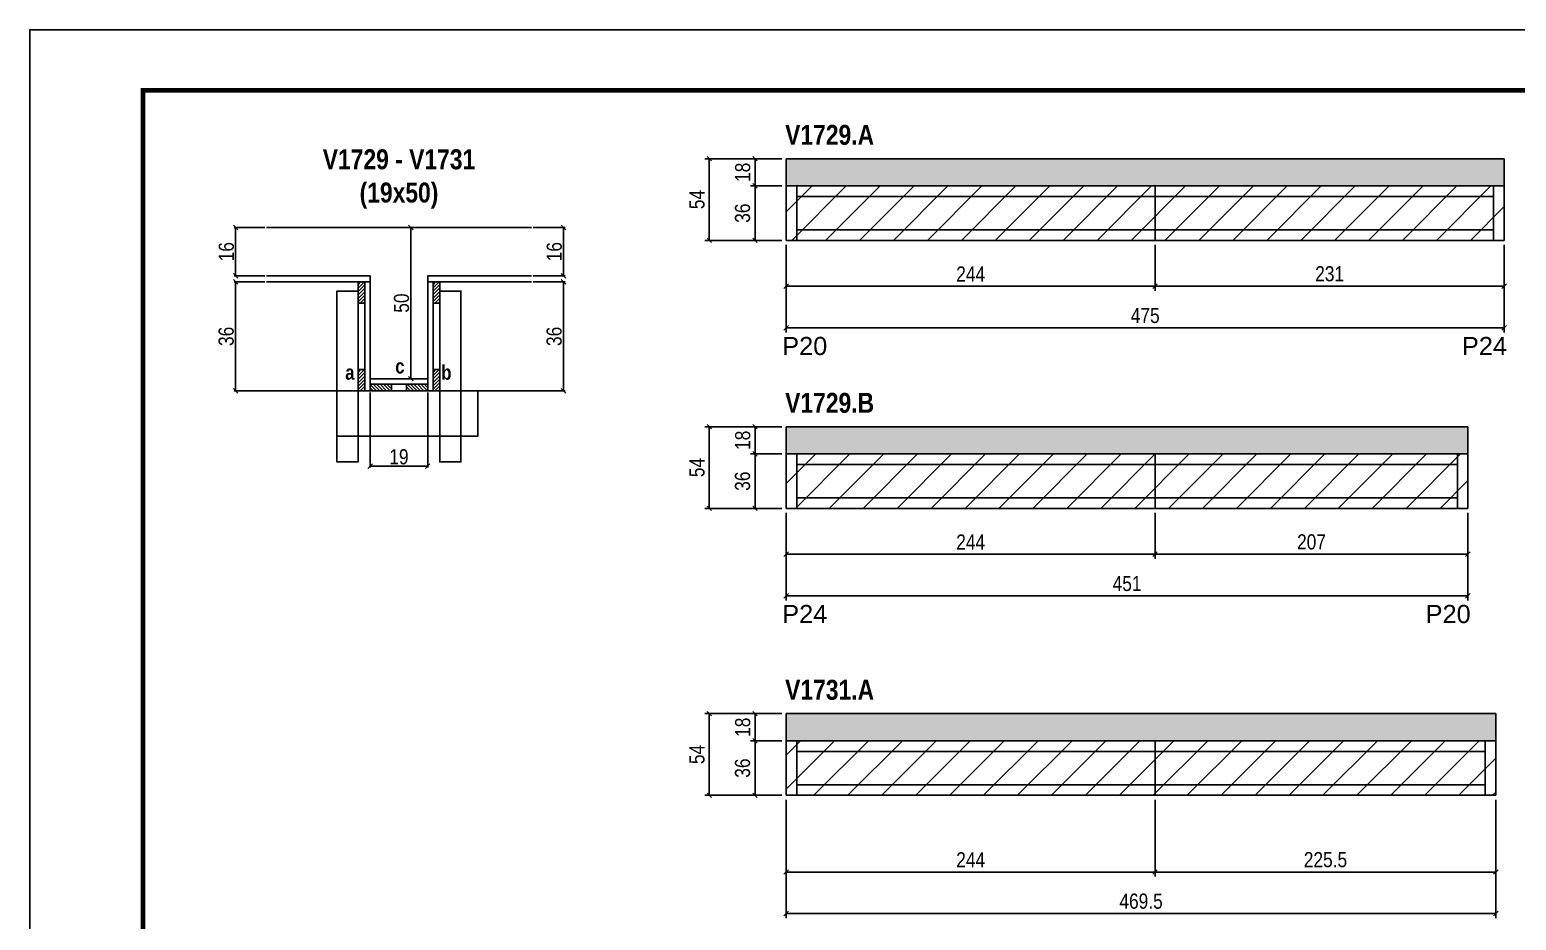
# Model space of a CAD drawing. Extents: x 3309 to 10008, y -2522 to 14608.
# Drawn here: x 6493 to 7476, y 8276 to 8865 of the extents above; entities that cross this region are included whole.
import ezdxf

# ---------------------------------------------------------------- set-up
doc = ezdxf.new("R2010")
doc.units = 0
doc.linetypes.add('DASHED', pattern=[0.75, 0.5, -0.25])
for name, color, linetype in [('5', 5, 'Continuous'), ('COTA', 241, 'Continuous'), ('detalhes', 4, 'Continuous'), ('NOMENCLATURA', 7, 'Continuous'), ('Painéis', 200, 'Continuous'), ('SARR_2.2x7', 40, 'Continuous'), ('SARR_3.5x7', 81, 'Continuous')]:
    doc.layers.add(name, color=color, linetype=linetype)
for name, color, linetype, lineweight in [('CONCRETO', 251, 'Continuous', 25), ('Folhas', 255, 'Continuous', 9), ('Hachura', 251, 'Continuous', 9), ('SARRAFO DE PRESSAO', 251, 'DASHED', 9)]:
    doc.layers.add(name, color=color, linetype=linetype, lineweight=lineweight)
doc.layers.add('Laje_Perimetro', color=7, linetype='Continuous', plot=False)
doc.styles.add('COTA TECNICA', font='techl___.ttf', dxfattribs={"height": 10})
doc.styles.add('COTA TECNICA 2X', font='techl___.ttf', dxfattribs={"height": 10})
doc.styles.get("Standard").update_dxf_attribs({"font": 'arial.ttf'})
doc.styles.add('TECNICA', font='techb___.ttf', dxfattribs={"height": 10})
doc.dimstyles.new('PAINEL', dxfattribs={"dimtxt": 10, "dimasz": 3, "dimexe": 3, "dimexo": 3, "dimgap": 3, "dimtad": 1, "dimdec": 1, "dimzin": 12, "dimdsep": 46, "dimtxsty": 'COTA TECNICA', "dimblk1": 'OBLIQUE', "dimblk2": 'OBLIQUE', "dimsah": 1, "dimcen": 0.9, "dimclrd": 4, "dimclre": 4, "dimclrt": 240, "dimadec": 1, "dimazin": 3, "dimtfac": 1, "dimtdec": 1, "dimtmove": 0, "dimatfit": 3, "dimfxl": 1, "dimtolj": 1, "dimtzin": 12, "dimarcsym": 0})
doc.dimstyles.new('SECAO', dxfattribs={"dimscale": 0.333333, "dimtxt": 5, "dimasz": 9, "dimexe": 3, "dimexo": 3, "dimgap": 3, "dimtad": 1, "dimdec": 1, "dimlfac": 0.5, "dimzin": 12, "dimdsep": 46, "dimtxsty": 'COTA TECNICA 2X', "dimblk1": 'OBLIQUE', "dimblk2": 'OBLIQUE', "dimsah": 1, "dimcen": 0.9, "dimclrd": 4, "dimclre": 4, "dimclrt": 240, "dimadec": 1, "dimazin": 3, "dimtfac": 1, "dimtdec": 1, "dimtmove": 0, "dimatfit": 3, "dimfxl": 1, "dimtolj": 1, "dimtzin": 12, "dimarcsym": 0})
pattern_1 = [(135, (39953.6903, -114885.928), (-1.122532015, -1.122532015), [])]
pattern_2 = [(45, (-116802.018, -24537.297), (-1.122532015, 1.122532015), [])]
pattern_3 = [(45, (-116802.018, -24595.297), (-1.122532015, 1.122532015), [])]

# ---------------------------------------------------------------- blocks, each defined once
blk = doc.blocks.new('9999999999')
at = {"layer": 'Folhas'}
blk.add_lwpolyline([(98138.98, 34190.21), (99623.98, 34190.21), (99623.98, 35240.21), (98138.98, 35240.21)], close=True, dxfattribs=at)
at = {"layer": 'Folhas', "color": 30, "const_width": 3}
blk.add_lwpolyline([(98213.98, 34230.21), (99583.98, 34230.21), (99583.98, 35200.21), (98213.98, 35200.21)], close=True, dxfattribs=at)
blk = doc.blocks.new('_Oblique')
at = {"color": 0, "linetype": 'ByBlock', "lineweight": -2}
blk.add_line((-0.5, -0.5), (0.5, 0.5), dxfattribs=at)
blk = doc.blocks.new('*D3257')
at = {"layer": 'COTA', "color": 4, "lineweight": -2, "transparency": 16777216}
for p, q in [((6718.15, 8625.24), (6718.15, 8575.49)), ((6756.15, 8625.24), (6756.15, 8575.49)), ((6756.15, 8576.49), (6718.15, 8576.49))]:
    blk.add_line(p, q, dxfattribs=at)
at = {"layer": 'Defpoints', "color": 0, "transparency": 16777216}
for p in [(6718.15, 8626.24), (6756.15, 8626.24), (6718.15, 8576.49)]:
    blk.add_point(p, dxfattribs=at)
at = {"layer": 'COTA', "color": 4, "lineweight": -2, "transparency": 16777216, "xscale": 3, "yscale": 3, "zscale": 3, "rotation": 180}
blk.add_blockref('_Oblique', (6718.15, 8576.49), dxfattribs=at)
at = {"layer": 'COTA', "color": 4, "lineweight": -2, "transparency": 16777216, "xscale": 3, "yscale": 3, "zscale": 3}
blk.add_blockref('_Oblique', (6756.15, 8576.49), dxfattribs=at)
at = {"layer": 'COTA', "color": 240, "transparency": 16777216, "insert": (6737.15, 8582.58), "char_height": 10, "attachment_point": 5, "style": 'COTA TECNICA 2X'}
blk.add_mtext('\\A1;19', dxfattribs=at)
blk = doc.blocks.new('*D3253')
at = {"layer": 'COTA', "color": 4, "lineweight": -2, "transparency": 16777216}
for p, q in [((6648.45, 8698.24), (6628.1, 8698.24)), ((6629.1, 8698.24), (6629.1, 8626.24)), ((6709.15, 8626.24), (6628.1, 8626.24))]:
    blk.add_line(p, q, dxfattribs=at)
at = {"layer": 'Defpoints', "color": 0, "transparency": 16777216}
for p in [(6649.45, 8698.24), (6629.1, 8626.24), (6710.15, 8626.24, 0)]:
    blk.add_point(p, dxfattribs=at)
at = {"layer": 'COTA', "color": 4, "lineweight": -2, "transparency": 16777216, "xscale": 3, "yscale": 3, "zscale": 3}
for p, rotation in [((6629.1, 8698.24), 90), ((6629.1, 8626.24), 270)]:
    blk.add_blockref('_Oblique', p, dxfattribs=dict(at, rotation=rotation))
at = {"layer": 'COTA', "color": 240, "transparency": 16777216, "insert": (6622.89, 8662.24), "char_height": 10, "attachment_point": 5, "rotation": 90, "style": 'COTA TECNICA 2X'}
blk.add_mtext('\\A1;36', dxfattribs=at)
blk = doc.blocks.new('*D3254')
at = {"layer": 'COTA', "color": 4, "lineweight": -2, "transparency": 16777216}
for p, q in [((6825.85, 8698.24), (6847.07, 8698.24)), ((6846.07, 8698.24), (6846.07, 8626.24)), ((6765.15, 8626.24), (6847.07, 8626.24))]:
    blk.add_line(p, q, dxfattribs=at)
at = {"layer": 'Defpoints', "color": 0, "transparency": 16777216}
for p in [(6824.85, 8698.24), (6764.15, 8626.24, 0), (6846.07, 8626.24)]:
    blk.add_point(p, dxfattribs=at)
at = {"layer": 'COTA', "color": 4, "lineweight": -2, "transparency": 16777216, "xscale": 3, "yscale": 3, "zscale": 3}
for p, rotation in [((6846.07, 8698.24), 90), ((6846.07, 8626.24), 270)]:
    blk.add_blockref('_Oblique', p, dxfattribs=dict(at, rotation=rotation))
at = {"layer": 'COTA', "color": 240, "transparency": 16777216, "insert": (6839.85, 8662.24), "char_height": 10, "attachment_point": 5, "rotation": 90, "style": 'COTA TECNICA 2X'}
blk.add_mtext('\\A1;36', dxfattribs=at)
blk = doc.blocks.new('*D3255')
at = {"layer": 'COTA', "color": 4, "lineweight": -2, "transparency": 16777216}
for p, q in [((6755.15, 8734.24), (6743.98, 8734.24)), ((6744.98, 8634.24), (6744.98, 8734.24)), ((6755.15, 8634.24), (6743.98, 8634.24))]:
    blk.add_line(p, q, dxfattribs=at)
at = {"layer": 'Defpoints', "color": 0, "transparency": 16777216}
for p in [(6744.98, 8734.24), (6756.15, 8734.24), (6756.15, 8634.24)]:
    blk.add_point(p, dxfattribs=at)
at = {"layer": 'COTA', "color": 4, "lineweight": -2, "transparency": 16777216, "xscale": 3, "yscale": 3, "zscale": 3}
for p, rotation in [((6744.98, 8734.24), 90), ((6744.98, 8634.24), 270)]:
    blk.add_blockref('_Oblique', p, dxfattribs=dict(at, rotation=rotation))
at = {"layer": 'COTA', "color": 240, "transparency": 16777216, "insert": (6738.87, 8684.24), "char_height": 10, "attachment_point": 5, "rotation": 90, "style": 'COTA TECNICA 2X'}
blk.add_mtext('\\A1;50', dxfattribs=at)
blk = doc.blocks.new('*D3256')
at = {"layer": 'COTA', "color": 4, "lineweight": -2, "transparency": 16777216}
for p, q in [((6825.85, 8734.24), (6847.07, 8734.24)), ((6846.07, 8702.24), (6846.07, 8734.24)), ((6825.85, 8702.24), (6847.07, 8702.24))]:
    blk.add_line(p, q, dxfattribs=at)
at = {"layer": 'Defpoints', "color": 0, "transparency": 16777216}
for p in [(6824.85, 8734.24), (6846.07, 8734.24), (6824.85, 8702.24)]:
    blk.add_point(p, dxfattribs=at)
at = {"layer": 'COTA', "color": 4, "lineweight": -2, "transparency": 16777216, "xscale": 3, "yscale": 3, "zscale": 3}
for p, rotation in [((6846.07, 8734.24), 90), ((6846.07, 8702.24), 270)]:
    blk.add_blockref('_Oblique', p, dxfattribs=dict(at, rotation=rotation))
at = {"layer": 'COTA', "color": 240, "transparency": 16777216, "insert": (6839.97, 8718.24), "char_height": 10, "attachment_point": 5, "rotation": 90, "style": 'COTA TECNICA 2X'}
blk.add_mtext('\\A1;16', dxfattribs=at)
blk = doc.blocks.new('*D3258')
at = {"layer": 'COTA', "color": 4, "lineweight": -2, "transparency": 16777216}
for p, q in [((6648.45, 8734.24), (6628.1, 8734.24)), ((6629.1, 8702.24), (6629.1, 8734.24)), ((6648.45, 8702.24), (6628.1, 8702.24))]:
    blk.add_line(p, q, dxfattribs=at)
at = {"layer": 'Defpoints', "color": 0, "transparency": 16777216}
for p in [(6629.1, 8734.24), (6649.45, 8734.24), (6649.45, 8702.24)]:
    blk.add_point(p, dxfattribs=at)
at = {"layer": 'COTA', "color": 4, "lineweight": -2, "transparency": 16777216, "xscale": 3, "yscale": 3, "zscale": 3}
for p, rotation in [((6629.1, 8734.24), 90), ((6629.1, 8702.24), 270)]:
    blk.add_blockref('_Oblique', p, dxfattribs=dict(at, rotation=rotation))
at = {"layer": 'COTA', "color": 240, "transparency": 16777216, "insert": (6623, 8718.24), "char_height": 10, "attachment_point": 5, "rotation": 90, "style": 'COTA TECNICA 2X'}
blk.add_mtext('\\A1;16', dxfattribs=at)
blk = doc.blocks.new('*D3259')
at = {"layer": 'COTA', "color": 4, "lineweight": -2, "transparency": 16777216}
for p, q in [((6993.4, 8722.72), (6993.4, 8664.9)), ((7468.4, 8722.72), (7468.4, 8664.9)), ((6993.4, 8667.9), (7468.4, 8667.9))]:
    blk.add_line(p, q, dxfattribs=at)
at = {"layer": 'Defpoints', "color": 0, "transparency": 16777216}
for p in [(6993.4, 8725.72), (7468.4, 8725.72), (7468.4, 8667.9)]:
    blk.add_point(p, dxfattribs=at)
at = {"layer": 'COTA', "color": 4, "lineweight": -2, "transparency": 16777216, "xscale": 3, "yscale": 3, "zscale": 3, "rotation": 180}
blk.add_blockref('_Oblique', (6993.4, 8667.9), dxfattribs=at)
at = {"layer": 'COTA', "color": 4, "lineweight": -2, "transparency": 16777216, "xscale": 3, "yscale": 3, "zscale": 3}
blk.add_blockref('_Oblique', (7468.4, 8667.9), dxfattribs=at)
at = {"layer": 'COTA', "color": 240, "transparency": 16777216, "insert": (7230.9, 8676.01), "char_height": 10, "attachment_point": 5, "style": 'COTA TECNICA'}
blk.add_mtext('\\A1;475', dxfattribs=at)
blk = doc.blocks.new('*D3260')
at = {"layer": 'COTA', "color": 4, "lineweight": -2, "transparency": 16777216}
for p, q in [((6993.4, 8722.72), (6993.4, 8692.38)), ((7237.4, 8722.72), (7237.4, 8692.38)), ((6993.4, 8695.38), (7237.4, 8695.38))]:
    blk.add_line(p, q, dxfattribs=at)
at = {"layer": 'Defpoints', "color": 0, "transparency": 16777216}
for p in [(6993.4, 8725.72), (7237.4, 8725.72), (7237.4, 8695.38)]:
    blk.add_point(p, dxfattribs=at)
at = {"layer": 'COTA', "color": 4, "lineweight": -2, "transparency": 16777216, "xscale": 3, "yscale": 3, "zscale": 3, "rotation": 180}
blk.add_blockref('_Oblique', (6993.4, 8695.38), dxfattribs=at)
at = {"layer": 'COTA', "color": 4, "lineweight": -2, "transparency": 16777216, "xscale": 3, "yscale": 3, "zscale": 3}
blk.add_blockref('_Oblique', (7237.4, 8695.38), dxfattribs=at)
at = {"layer": 'COTA', "color": 240, "transparency": 16777216, "insert": (7115.4, 8703.45), "char_height": 10, "attachment_point": 5, "style": 'COTA TECNICA'}
blk.add_mtext('\\A1;244', dxfattribs=at)
blk = doc.blocks.new('*D3261')
at = {"layer": 'COTA', "color": 4, "lineweight": -2, "transparency": 16777216}
for p, q in [((7237.4, 8722.72), (7237.4, 8692.38)), ((7468.4, 8722.72), (7468.4, 8692.38)), ((7237.4, 8695.38), (7468.4, 8695.38))]:
    blk.add_line(p, q, dxfattribs=at)
at = {"layer": 'Defpoints', "color": 0, "transparency": 16777216}
for p in [(7237.4, 8725.72), (7468.4, 8725.72), (7468.4, 8695.38)]:
    blk.add_point(p, dxfattribs=at)
at = {"layer": 'COTA', "color": 4, "lineweight": -2, "transparency": 16777216, "xscale": 3, "yscale": 3, "zscale": 3, "rotation": 180}
blk.add_blockref('_Oblique', (7237.4, 8695.38), dxfattribs=at)
at = {"layer": 'COTA', "color": 4, "lineweight": -2, "transparency": 16777216, "xscale": 3, "yscale": 3, "zscale": 3}
blk.add_blockref('_Oblique', (7468.4, 8695.38), dxfattribs=at)
at = {"layer": 'COTA', "color": 240, "transparency": 16777216, "insert": (7352.9, 8703.6), "char_height": 10, "attachment_point": 5, "style": 'COTA TECNICA'}
blk.add_mtext('\\A1;231', dxfattribs=at)
blk = doc.blocks.new('*D3262')
at = {"layer": 'COTA', "color": 4, "lineweight": -2, "transparency": 16777216}
for p, q in [((6990.4, 8779.72), (6969.72, 8779.72)), ((6972.72, 8761.72), (6972.72, 8779.72)), ((6990.4, 8761.72), (6969.72, 8761.72))]:
    blk.add_line(p, q, dxfattribs=at)
at = {"layer": 'Defpoints', "color": 0, "transparency": 16777216}
for p in [(6972.72, 8779.72), (6993.4, 8779.72), (6993.4, 8761.72)]:
    blk.add_point(p, dxfattribs=at)
at = {"layer": 'COTA', "color": 4, "lineweight": -2, "transparency": 16777216, "xscale": 3, "yscale": 3, "zscale": 3}
for p, rotation in [((6972.72, 8779.72), 90), ((6972.72, 8761.72), 270)]:
    blk.add_blockref('_Oblique', p, dxfattribs=dict(at, rotation=rotation))
at = {"layer": 'COTA', "color": 240, "transparency": 16777216, "insert": (6964.62, 8770.72), "char_height": 10, "attachment_point": 5, "rotation": 90, "style": 'COTA TECNICA'}
blk.add_mtext('\\A1;18', dxfattribs=at)
blk = doc.blocks.new('*D3263')
at = {"layer": 'COTA', "color": 4, "lineweight": -2, "transparency": 16777216}
for p, q in [((6990.4, 8761.72), (6969.72, 8761.72)), ((6972.72, 8761.72), (6972.72, 8725.72)), ((6990.4, 8725.72), (6969.72, 8725.72))]:
    blk.add_line(p, q, dxfattribs=at)
at = {"layer": 'Defpoints', "color": 0, "transparency": 16777216}
for p in [(6993.4, 8761.72), (6972.72, 8725.72), (6993.4, 8725.72)]:
    blk.add_point(p, dxfattribs=at)
at = {"layer": 'COTA', "color": 4, "lineweight": -2, "transparency": 16777216, "xscale": 3, "yscale": 3, "zscale": 3}
for p, rotation in [((6972.72, 8761.72), 90), ((6972.72, 8725.72), 270)]:
    blk.add_blockref('_Oblique', p, dxfattribs=dict(at, rotation=rotation))
at = {"layer": 'COTA', "color": 240, "transparency": 16777216, "insert": (6964.5, 8743.72), "char_height": 10, "attachment_point": 5, "rotation": 90, "style": 'COTA TECNICA'}
blk.add_mtext('\\A1;36', dxfattribs=at)
blk = doc.blocks.new('*D3264')
at = {"layer": 'COTA', "color": 4, "lineweight": -2, "transparency": 16777216}
for p, q in [((6990.4, 8779.72), (6939.49, 8779.72)), ((6942.49, 8725.72), (6942.49, 8779.72)), ((6990.4, 8725.72), (6939.49, 8725.72))]:
    blk.add_line(p, q, dxfattribs=at)
at = {"layer": 'Defpoints', "color": 0, "transparency": 16777216}
for p in [(6942.49, 8779.72), (6993.4, 8779.72), (6993.4, 8725.72)]:
    blk.add_point(p, dxfattribs=at)
at = {"layer": 'COTA', "color": 4, "lineweight": -2, "transparency": 16777216, "xscale": 3, "yscale": 3, "zscale": 3}
for p, rotation in [((6942.49, 8779.72), 90), ((6942.49, 8725.72), 270)]:
    blk.add_blockref('_Oblique', p, dxfattribs=dict(at, rotation=rotation))
at = {"layer": 'COTA', "color": 240, "transparency": 16777216, "insert": (6934.38, 8752.72), "char_height": 10, "attachment_point": 5, "rotation": 90, "style": 'COTA TECNICA'}
blk.add_mtext('\\A1;54', dxfattribs=at)
blk = doc.blocks.new('*D3265')
at = {"layer": 'COTA', "color": 4, "lineweight": -2, "transparency": 16777216}
for p, q in [((6993.4, 8545.52), (6993.4, 8487.7)), ((7444.4, 8545.52), (7444.4, 8487.7)), ((6993.4, 8490.7), (7444.4, 8490.7))]:
    blk.add_line(p, q, dxfattribs=at)
at = {"layer": 'Defpoints', "color": 0, "transparency": 16777216}
for p in [(6993.4, 8548.52), (7444.4, 8548.52), (7444.4, 8490.7)]:
    blk.add_point(p, dxfattribs=at)
at = {"layer": 'COTA', "color": 4, "lineweight": -2, "transparency": 16777216, "xscale": 3, "yscale": 3, "zscale": 3, "rotation": 180}
blk.add_blockref('_Oblique', (6993.4, 8490.7), dxfattribs=at)
at = {"layer": 'COTA', "color": 4, "lineweight": -2, "transparency": 16777216, "xscale": 3, "yscale": 3, "zscale": 3}
blk.add_blockref('_Oblique', (7444.4, 8490.7), dxfattribs=at)
at = {"layer": 'COTA', "color": 240, "transparency": 16777216, "insert": (7218.9, 8498.81), "char_height": 10, "attachment_point": 5, "style": 'COTA TECNICA'}
blk.add_mtext('\\A1;451', dxfattribs=at)
blk = doc.blocks.new('*D3266')
at = {"layer": 'COTA', "color": 4, "lineweight": -2, "transparency": 16777216}
for p, q in [((6993.4, 8545.52), (6993.4, 8515.18)), ((7237.4, 8545.52), (7237.4, 8515.18)), ((6993.4, 8518.18), (7237.4, 8518.18))]:
    blk.add_line(p, q, dxfattribs=at)
at = {"layer": 'Defpoints', "color": 0, "transparency": 16777216}
for p in [(6993.4, 8548.52), (7237.4, 8548.52), (7237.4, 8518.18)]:
    blk.add_point(p, dxfattribs=at)
at = {"layer": 'COTA', "color": 4, "lineweight": -2, "transparency": 16777216, "xscale": 3, "yscale": 3, "zscale": 3, "rotation": 180}
blk.add_blockref('_Oblique', (6993.4, 8518.18), dxfattribs=at)
at = {"layer": 'COTA', "color": 4, "lineweight": -2, "transparency": 16777216, "xscale": 3, "yscale": 3, "zscale": 3}
blk.add_blockref('_Oblique', (7237.4, 8518.18), dxfattribs=at)
at = {"layer": 'COTA', "color": 240, "transparency": 16777216, "insert": (7115.4, 8526.26), "char_height": 10, "attachment_point": 5, "style": 'COTA TECNICA'}
blk.add_mtext('\\A1;244', dxfattribs=at)
blk = doc.blocks.new('*D3267')
at = {"layer": 'COTA', "color": 4, "lineweight": -2, "transparency": 16777216}
for p, q in [((7237.4, 8545.52), (7237.4, 8515.18)), ((7444.4, 8545.52), (7444.4, 8515.18)), ((7237.4, 8518.18), (7444.4, 8518.18))]:
    blk.add_line(p, q, dxfattribs=at)
at = {"layer": 'Defpoints', "color": 0, "transparency": 16777216}
for p in [(7237.4, 8548.52), (7444.4, 8548.52), (7444.4, 8518.18)]:
    blk.add_point(p, dxfattribs=at)
at = {"layer": 'COTA', "color": 4, "lineweight": -2, "transparency": 16777216, "xscale": 3, "yscale": 3, "zscale": 3, "rotation": 180}
blk.add_blockref('_Oblique', (7237.4, 8518.18), dxfattribs=at)
at = {"layer": 'COTA', "color": 4, "lineweight": -2, "transparency": 16777216, "xscale": 3, "yscale": 3, "zscale": 3}
blk.add_blockref('_Oblique', (7444.4, 8518.18), dxfattribs=at)
at = {"layer": 'COTA', "color": 240, "transparency": 16777216, "insert": (7340.9, 8526.29), "char_height": 10, "attachment_point": 5, "style": 'COTA TECNICA'}
blk.add_mtext('\\A1;207', dxfattribs=at)
blk = doc.blocks.new('*D3268')
at = {"layer": 'COTA', "color": 4, "lineweight": -2, "transparency": 16777216}
for p, q in [((6990.4, 8602.52), (6969.72, 8602.52)), ((6972.72, 8584.52), (6972.72, 8602.52)), ((6990.4, 8584.52), (6969.72, 8584.52))]:
    blk.add_line(p, q, dxfattribs=at)
at = {"layer": 'Defpoints', "color": 0, "transparency": 16777216}
for p in [(6972.72, 8602.52), (6993.4, 8602.52), (6993.4, 8584.52)]:
    blk.add_point(p, dxfattribs=at)
at = {"layer": 'COTA', "color": 4, "lineweight": -2, "transparency": 16777216, "xscale": 3, "yscale": 3, "zscale": 3}
for p, rotation in [((6972.72, 8602.52), 90), ((6972.72, 8584.52), 270)]:
    blk.add_blockref('_Oblique', p, dxfattribs=dict(at, rotation=rotation))
at = {"layer": 'COTA', "color": 240, "transparency": 16777216, "insert": (6964.62, 8593.52), "char_height": 10, "attachment_point": 5, "rotation": 90, "style": 'COTA TECNICA'}
blk.add_mtext('\\A1;18', dxfattribs=at)
blk = doc.blocks.new('*D3269')
at = {"layer": 'COTA', "color": 4, "lineweight": -2, "transparency": 16777216}
for p, q in [((6990.4, 8584.52), (6969.72, 8584.52)), ((6972.72, 8584.52), (6972.72, 8548.52)), ((6990.4, 8548.52), (6969.72, 8548.52))]:
    blk.add_line(p, q, dxfattribs=at)
at = {"layer": 'Defpoints', "color": 0, "transparency": 16777216}
for p in [(6993.4, 8584.52), (6972.72, 8548.52), (6993.4, 8548.52)]:
    blk.add_point(p, dxfattribs=at)
at = {"layer": 'COTA', "color": 4, "lineweight": -2, "transparency": 16777216, "xscale": 3, "yscale": 3, "zscale": 3}
for p, rotation in [((6972.72, 8584.52), 90), ((6972.72, 8548.52), 270)]:
    blk.add_blockref('_Oblique', p, dxfattribs=dict(at, rotation=rotation))
at = {"layer": 'COTA', "color": 240, "transparency": 16777216, "insert": (6964.5, 8566.52), "char_height": 10, "attachment_point": 5, "rotation": 90, "style": 'COTA TECNICA'}
blk.add_mtext('\\A1;36', dxfattribs=at)
blk = doc.blocks.new('*D3270')
at = {"layer": 'COTA', "color": 4, "lineweight": -2, "transparency": 16777216}
for p, q in [((6990.4, 8602.52), (6939.49, 8602.52)), ((6942.49, 8548.52), (6942.49, 8602.52)), ((6990.4, 8548.52), (6939.49, 8548.52))]:
    blk.add_line(p, q, dxfattribs=at)
at = {"layer": 'Defpoints', "color": 0, "transparency": 16777216}
for p in [(6942.49, 8602.52), (6993.4, 8602.52), (6993.4, 8548.52)]:
    blk.add_point(p, dxfattribs=at)
at = {"layer": 'COTA', "color": 4, "lineweight": -2, "transparency": 16777216, "xscale": 3, "yscale": 3, "zscale": 3}
for p, rotation in [((6942.49, 8602.52), 90), ((6942.49, 8548.52), 270)]:
    blk.add_blockref('_Oblique', p, dxfattribs=dict(at, rotation=rotation))
at = {"layer": 'COTA', "color": 240, "transparency": 16777216, "insert": (6934.38, 8575.52), "char_height": 10, "attachment_point": 5, "rotation": 90, "style": 'COTA TECNICA'}
blk.add_mtext('\\A1;54', dxfattribs=at)
blk = doc.blocks.new('*D3271')
at = {"layer": 'COTA', "color": 4, "lineweight": -2, "transparency": 16777216}
for p, q in [((6993.4, 8355.79), (6993.4, 8277.6)), ((7462.9, 8355.79), (7462.9, 8277.6)), ((6993.4, 8280.6), (7462.9, 8280.6))]:
    blk.add_line(p, q, dxfattribs=at)
at = {"layer": 'Defpoints', "color": 0, "transparency": 16777216}
for p in [(6993.4, 8358.79), (7462.9, 8358.79), (7462.9, 8280.6)]:
    blk.add_point(p, dxfattribs=at)
at = {"layer": 'COTA', "color": 4, "lineweight": -2, "transparency": 16777216, "xscale": 3, "yscale": 3, "zscale": 3, "rotation": 180}
blk.add_blockref('_Oblique', (6993.4, 8280.6), dxfattribs=at)
at = {"layer": 'COTA', "color": 4, "lineweight": -2, "transparency": 16777216, "xscale": 3, "yscale": 3, "zscale": 3}
blk.add_blockref('_Oblique', (7462.9, 8280.6), dxfattribs=at)
at = {"layer": 'COTA', "color": 240, "transparency": 16777216, "insert": (7228.15, 8288.74), "char_height": 10, "attachment_point": 5, "style": 'COTA TECNICA'}
blk.add_mtext('\\A1;469.5', dxfattribs=at)
blk = doc.blocks.new('*D3272')
at = {"layer": 'COTA', "color": 4, "lineweight": -2, "transparency": 16777216}
for p, q in [((6993.4, 8355.79), (6993.4, 8305.08)), ((7237.4, 8355.79), (7237.4, 8305.08)), ((6993.4, 8308.08), (7237.4, 8308.08))]:
    blk.add_line(p, q, dxfattribs=at)
at = {"layer": 'Defpoints', "color": 0, "transparency": 16777216}
for p in [(6993.4, 8358.79), (7237.4, 8358.79), (7237.4, 8308.08)]:
    blk.add_point(p, dxfattribs=at)
at = {"layer": 'COTA', "color": 4, "lineweight": -2, "transparency": 16777216, "xscale": 3, "yscale": 3, "zscale": 3, "rotation": 180}
blk.add_blockref('_Oblique', (6993.4, 8308.08), dxfattribs=at)
at = {"layer": 'COTA', "color": 4, "lineweight": -2, "transparency": 16777216, "xscale": 3, "yscale": 3, "zscale": 3}
blk.add_blockref('_Oblique', (7237.4, 8308.08), dxfattribs=at)
at = {"layer": 'COTA', "color": 240, "transparency": 16777216, "insert": (7115.4, 8316.15), "char_height": 10, "attachment_point": 5, "style": 'COTA TECNICA'}
blk.add_mtext('\\A1;244', dxfattribs=at)
blk = doc.blocks.new('*D3273')
at = {"layer": 'COTA', "color": 4, "lineweight": -2, "transparency": 16777216}
for p, q in [((7237.4, 8355.79), (7237.4, 8305.08)), ((7462.9, 8355.79), (7462.9, 8305.08)), ((7237.4, 8308.08), (7462.9, 8308.08))]:
    blk.add_line(p, q, dxfattribs=at)
at = {"layer": 'Defpoints', "color": 0, "transparency": 16777216}
for p in [(7237.4, 8358.79), (7462.9, 8358.79), (7462.9, 8308.08)]:
    blk.add_point(p, dxfattribs=at)
at = {"layer": 'COTA', "color": 4, "lineweight": -2, "transparency": 16777216, "xscale": 3, "yscale": 3, "zscale": 3, "rotation": 180}
blk.add_blockref('_Oblique', (7237.4, 8308.08), dxfattribs=at)
at = {"layer": 'COTA', "color": 4, "lineweight": -2, "transparency": 16777216, "xscale": 3, "yscale": 3, "zscale": 3}
blk.add_blockref('_Oblique', (7462.9, 8308.08), dxfattribs=at)
at = {"layer": 'COTA', "color": 240, "transparency": 16777216, "insert": (7350.15, 8316.19), "char_height": 10, "attachment_point": 5, "style": 'COTA TECNICA'}
blk.add_mtext('\\A1;225.5', dxfattribs=at)
blk = doc.blocks.new('*D3274')
at = {"layer": 'COTA', "color": 4, "lineweight": -2, "transparency": 16777216}
for p, q in [((6990.4, 8412.79), (6969.72, 8412.79)), ((6972.72, 8394.79), (6972.72, 8412.79)), ((6990.4, 8394.79), (6969.72, 8394.79))]:
    blk.add_line(p, q, dxfattribs=at)
at = {"layer": 'Defpoints', "color": 0, "transparency": 16777216}
for p in [(6972.72, 8412.79), (6993.4, 8412.79), (6993.4, 8394.79)]:
    blk.add_point(p, dxfattribs=at)
at = {"layer": 'COTA', "color": 4, "lineweight": -2, "transparency": 16777216, "xscale": 3, "yscale": 3, "zscale": 3}
for p, rotation in [((6972.72, 8412.79), 90), ((6972.72, 8394.79), 270)]:
    blk.add_blockref('_Oblique', p, dxfattribs=dict(at, rotation=rotation))
at = {"layer": 'COTA', "color": 240, "transparency": 16777216, "insert": (6964.62, 8403.79), "char_height": 10, "attachment_point": 5, "rotation": 90, "style": 'COTA TECNICA'}
blk.add_mtext('\\A1;18', dxfattribs=at)
blk = doc.blocks.new('*D3275')
at = {"layer": 'COTA', "color": 4, "lineweight": -2, "transparency": 16777216}
for p, q in [((6990.4, 8394.79), (6969.72, 8394.79)), ((6972.72, 8394.79), (6972.72, 8358.79)), ((6990.4, 8358.79), (6969.72, 8358.79))]:
    blk.add_line(p, q, dxfattribs=at)
at = {"layer": 'Defpoints', "color": 0, "transparency": 16777216}
for p in [(6993.4, 8394.79), (6972.72, 8358.79), (6993.4, 8358.79)]:
    blk.add_point(p, dxfattribs=at)
at = {"layer": 'COTA', "color": 4, "lineweight": -2, "transparency": 16777216, "xscale": 3, "yscale": 3, "zscale": 3}
for p, rotation in [((6972.72, 8394.79), 90), ((6972.72, 8358.79), 270)]:
    blk.add_blockref('_Oblique', p, dxfattribs=dict(at, rotation=rotation))
at = {"layer": 'COTA', "color": 240, "transparency": 16777216, "insert": (6964.5, 8376.79), "char_height": 10, "attachment_point": 5, "rotation": 90, "style": 'COTA TECNICA'}
blk.add_mtext('\\A1;36', dxfattribs=at)
blk = doc.blocks.new('*D3276')
at = {"layer": 'COTA', "color": 4, "lineweight": -2, "transparency": 16777216}
for p, q in [((6990.4, 8412.79), (6939.49, 8412.79)), ((6942.49, 8358.79), (6942.49, 8412.79)), ((6990.4, 8358.79), (6939.49, 8358.79))]:
    blk.add_line(p, q, dxfattribs=at)
at = {"layer": 'Defpoints', "color": 0, "transparency": 16777216}
for p in [(6942.49, 8412.79), (6993.4, 8412.79), (6993.4, 8358.79)]:
    blk.add_point(p, dxfattribs=at)
at = {"layer": 'COTA', "color": 4, "lineweight": -2, "transparency": 16777216, "xscale": 3, "yscale": 3, "zscale": 3}
for p, rotation in [((6942.49, 8412.79), 90), ((6942.49, 8358.79), 270)]:
    blk.add_blockref('_Oblique', p, dxfattribs=dict(at, rotation=rotation))
at = {"layer": 'COTA', "color": 240, "transparency": 16777216, "insert": (6934.38, 8385.79), "char_height": 10, "attachment_point": 5, "rotation": 90, "style": 'COTA TECNICA'}
blk.add_mtext('\\A1;54', dxfattribs=at)

msp = doc.modelspace()

# ---------------------------------------------------------------- hatches: boundary and pattern name
at = {"layer": 'COTA'}
h = msp.add_hatch(dxfattribs=at)
h.set_pattern_fill('AR-CONC', color=256, scale=0.03)
h.set_pattern_definition([(50, (0, -3435.7507), (5.46554, -0.4781726), [0.5715, -6.2865]), (355, (0, -3435.7507), (-1.0573026, 5.7317054), [0.4572, -5.0292175]), (100.451445, (0.4555, -3435.7905), (4.4082374, 5.2535326), [0.4857003, -5.3427073]), (46.1842, (0, -3434.227), (8.1323712, -1.2612698), [0.85725, -9.42975]), (96.63556, (0.678, -3434.332), (7.122124, 7.4227837), [0.7285507, -8.0140682]), (351.18415, (0, -3434.227), (7.122124, 7.4227837), [0.685799, -7.543792]), (21, (0.762, -3434.6077), (4.5484317, -3.067956), [0.5715, -6.2865]), (326, (0.762, -3434.6077), (1.8540609, 5.525639), [0.4572, -5.0292]), (71.451445, (1.141, -3434.8634), (6.4024926, 2.457683), [0.4857003, -5.3426981]), (37.5, (0, -3435.7507), (0.0926581, 2.53665117), [0, -4.96824, 0, -5.1054, 0, -5.04825]), (7.5, (0, -3435.7507), (2.0045899, 3.00541724), [0, -2.91084, 0, -4.85394, 0, -1.92405]), (327.5, (-1.6993, -3435.7507), (4.06771786, -0.17186232), [0, -1.905, 0, -5.9436, 0, -7.8867]), (317.5, (-2.4613, -3435.7507), (4.4438754, 0.7627947), [0, -2.4765, 0, -3.94716, 0, -5.6007])])
h.paths.add_polyline_path([(6993.4, 8779.72), (6993.4, 8761.72), (7468.4, 8761.72), (7468.4, 8779.72)])
h = msp.add_hatch(dxfattribs=at)
h.set_pattern_fill('AR-CONC', color=256, scale=0.03)
h.set_pattern_definition([(50, (0, -3614.946), (5.46554, -0.4781726), [0.5715, -6.2865]), (355, (0, -3614.946), (-1.0573026, 5.7317054), [0.4572, -5.0292175]), (100.451445, (0.4555, -3614.986), (4.4082374, 5.2535326), [0.4857003, -5.3427073]), (46.1842, (0, -3613.422), (8.1323712, -1.2612698), [0.85725, -9.42975]), (96.63556, (0.678, -3613.527), (7.122124, 7.4227837), [0.7285507, -8.0140682]), (351.18415, (0, -3613.422), (7.122124, 7.4227837), [0.685799, -7.543792]), (21, (0.762, -3613.803), (4.5484317, -3.067956), [0.5715, -6.2865]), (326, (0.762, -3613.803), (1.8540609, 5.525639), [0.4572, -5.0292]), (71.451445, (1.141, -3614.059), (6.4024926, 2.457683), [0.4857003, -5.3426981]), (37.5, (0, -3614.9461), (0.0926581, 2.53665117), [0, -4.96824, 0, -5.1054, 0, -5.04825]), (7.5, (0, -3614.946), (2.0045899, 3.00541724), [0, -2.91084, 0, -4.85394, 0, -1.92405]), (327.5, (-1.6993, -3614.9461), (4.06771786, -0.17186232), [0, -1.905, 0, -5.9436, 0, -7.8867]), (317.5, (-2.4613, -3614.946), (4.4438754, 0.7627947), [0, -2.4765, 0, -3.94716, 0, -5.6007])])
h.paths.add_polyline_path([(6993.4, 8602.52), (6993.4, 8584.52), (7444.4, 8584.52), (7444.4, 8602.52)])
h = msp.add_hatch(dxfattribs=at)
h.set_pattern_fill('AR-CONC', color=256, scale=0.03)
h.set_pattern_definition([(50, (0, -3802.68), (5.46554, -0.4781726), [0.5715, -6.2865]), (355, (0, -3802.68), (-1.0573026, 5.7317054), [0.4572, -5.0292175]), (100.451445, (0.4555, -3802.72), (4.4082374, 5.2535326), [0.4857003, -5.3427073]), (46.1842, (0, -3801.156), (8.1323712, -1.2612698), [0.85725, -9.42975]), (96.63556, (0.678, -3801.261), (7.122124, 7.4227837), [0.7285507, -8.0140682]), (351.18415, (0, -3801.156), (7.122124, 7.4227837), [0.685799, -7.543792]), (21, (0.762, -3801.537), (4.5484317, -3.067956), [0.5715, -6.2865]), (326, (0.762, -3801.537), (1.8540609, 5.525639), [0.4572, -5.0292]), (71.451445, (1.141, -3801.7926), (6.4024926, 2.457683), [0.4857003, -5.3426981]), (37.5, (0, -3802.6799), (0.0926581, 2.53665117), [0, -4.96824, 0, -5.1054, 0, -5.04825]), (7.5, (0, -3802.68), (2.0045899, 3.00541724), [0, -2.91084, 0, -4.85394, 0, -1.92405]), (327.5, (-1.6993, -3802.68), (4.06771786, -0.17186232), [0, -1.905, 0, -5.9436, 0, -7.8867]), (317.5, (-2.4613, -3802.68), (4.4438754, 0.7627947), [0, -2.4765, 0, -3.94716, 0, -5.6007])])
h.paths.add_polyline_path([(6993.4, 8412.79), (6993.4, 8394.79), (7462.9, 8394.79), (7462.9, 8412.79)])
at = {"layer": 'Hachura', "linetype": 'ByBlock'}
h = msp.add_hatch(dxfattribs=at)
h.set_pattern_fill('ANSI31', color=256, scale=5)
h.paths.add_polyline_path([(6993.4, 8761.72), (6993.4, 8725.72), (7237.4, 8725.72), (7237.4, 8761.72)])
h.paths.add_polyline_path([(7468.4, 8725.72), (7468.4, 8761.72), (7237.4, 8761.72), (7237.4, 8725.72)])
h.paths.add_polyline_path([(7444.4, 8548.52), (7444.4, 8584.52), (7237.4, 8584.52), (7237.4, 8548.52)])
h.paths.add_polyline_path([(6993.4, 8584.52), (6993.4, 8548.52), (7237.4, 8548.52), (7237.4, 8584.52)])
h.paths.add_polyline_path([(7237.4, 8358.79), (7237.4, 8394.79), (6993.4, 8394.79), (6993.4, 8358.79)])
h.paths.add_polyline_path([(7237.4, 8394.79), (7237.4, 8358.79), (7462.9, 8358.79), (7462.9, 8394.79)])
h.paths.add_polyline_path([(7237.4, 8199.22), (7237.4, 8161.22), (7443.9, 8161.22), (7443.9, 8199.22)])
h.paths.add_polyline_path([(7237.4, 8161.22), (7237.4, 8199.22), (6993.4, 8199.22), (6993.4, 8161.22)])
at = {"layer": 'SARR_2.2x7'}
h = msp.add_hatch(dxfattribs=at)
h.set_pattern_fill('ANSI31', color=256, scale=0.5)
h.set_pattern_definition(pattern_2)
h.paths.add_polyline_path([(6710.15, 8684.24), (6714.55, 8684.24), (6714.55, 8698.24), (6710.15, 8698.24)])
h = msp.add_hatch(dxfattribs=at)
h.set_pattern_fill('ANSI31', color=256, scale=0.5)
h.set_pattern_definition(pattern_2)
h.paths.add_polyline_path([(6764.15, 8684.24), (6759.75, 8684.24), (6759.75, 8698.24), (6764.15, 8698.24)])
h = msp.add_hatch(dxfattribs=at)
h.set_pattern_fill('ANSI31', color=256, scale=0.5)
h.set_pattern_definition(pattern_3)
h.paths.add_polyline_path([(6710.15, 8626.24), (6714.55, 8626.24), (6714.55, 8640.24), (6710.15, 8640.24)])
h = msp.add_hatch(dxfattribs=at)
h.set_pattern_fill('ANSI31', color=256, scale=0.5)
h.set_pattern_definition(pattern_3)
h.paths.add_polyline_path([(6764.15, 8626.24), (6759.75, 8626.24), (6759.75, 8640.24), (6764.15, 8640.24)])
h = msp.add_hatch(dxfattribs=at)
h.set_pattern_fill('ANSI31', color=256, scale=0.5, angle=90)
h.set_pattern_definition(pattern_1)
h.paths.add_polyline_path([(6732.15, 8626.24), (6732.15, 8630.64), (6718.15, 8630.64), (6718.15, 8626.24)])
h = msp.add_hatch(dxfattribs=at)
h.set_pattern_fill('ANSI31', color=256, scale=0.5, angle=90)
h.set_pattern_definition(pattern_1)
h.paths.add_polyline_path([(6742.15, 8630.64), (6742.15, 8626.24), (6756.15, 8626.24), (6756.15, 8630.64)])

# ---------------------------------------------------------------- linework, layer by layer
at = {"layer": 'CONCRETO', "linetype": 'Continuous'}
msp.add_line((6824.85, 8734.24), (6649.45, 8734.24), dxfattribs=at)
at = {"layer": 'COTA'}
for p, q in [((6993.4, 8779.72), (6993.4, 8761.72)), ((6993.4, 8779.72), (7468.4, 8779.72)), ((7468.4, 8779.72), (7468.4, 8761.72)), ((6993.4, 8602.52), (6993.4, 8584.52)), ((6993.4, 8602.52), (7444.4, 8602.52)), ((7444.4, 8602.52), (7444.4, 8584.52)), ((6993.4, 8412.79), (6993.4, 8394.79)), ((6993.4, 8412.79), (7462.9, 8412.79)), ((7462.9, 8412.79), (7462.9, 8394.79))]:
    msp.add_line(p, q, dxfattribs=at)
at = {"layer": 'Laje_Perimetro'}
msp.add_lwpolyline([(7977.87, 8864.98), (6492.87, 8864.98), (6492.87, 7814.98), (7977.87, 7814.98)], close=True, dxfattribs=at)
at = {"layer": 'Painéis', "linetype": 'ByBlock'}
for p, q in [((7468.4, 8761.72), (6993.4, 8761.72)), ((6993.4, 8761.72), (6993.4, 8725.72)), ((7237.4, 8761.72), (7237.4, 8725.72)), ((7468.4, 8725.72), (7468.4, 8761.72)), ((6993.4, 8725.72), (7468.4, 8725.72)), ((7444.4, 8584.52), (6993.4, 8584.52)), ((6993.4, 8584.52), (6993.4, 8548.52)), ((7237.4, 8584.52), (7237.4, 8548.52)), ((7444.4, 8548.52), (7444.4, 8584.52)), ((6993.4, 8548.52), (7444.4, 8548.52)), ((7462.9, 8394.79), (6993.4, 8394.79)), ((6993.4, 8394.79), (6993.4, 8358.79)), ((7237.4, 8394.79), (7237.4, 8358.79)), ((7462.9, 8358.79), (7462.9, 8394.79)), ((6993.4, 8358.79), (7462.9, 8358.79))]:
    msp.add_line(p, q, dxfattribs=at)
at = {"layer": 'Painéis', "linetype": 'Continuous', "elevation": 0}
for points in [[(6649.45, 8698.24), (6718.15, 8698.24), (6718.15, 8702.24), (6649.45, 8702.24)], [(6824.85, 8698.24), (6756.15, 8698.24), (6756.15, 8702.24), (6824.85, 8702.24)]]:
    msp.add_lwpolyline(points, dxfattribs=at)
at = {"layer": 'Painéis', "linetype": 'Continuous'}
for points in [[(6714.55, 8626.24), (6714.55, 8698.24), (6718.15, 8698.24), (6718.15, 8626.24)], [(6759.75, 8626.24), (6759.75, 8698.24), (6756.15, 8698.24), (6756.15, 8626.24)], [(6756.15, 8634.24), (6718.15, 8634.24), (6718.15, 8630.64), (6756.15, 8630.64)]]:
    msp.add_lwpolyline(points, close=True, dxfattribs=at)
at = {"layer": 'SARR_2.2x7', "linetype": 'Continuous'}
for p, q in [((7000.4, 8725.72), (7000.4, 8761.72)), ((7000.4, 8754.72), (7237.4, 8754.72)), ((7461.4, 8754.72), (7237.4, 8754.72)), ((7461.4, 8725.72), (7461.4, 8761.72)), ((7000.4, 8732.72), (7237.4, 8732.72)), ((7461.4, 8732.72), (7237.4, 8732.72)), ((7000.4, 8548.52), (7000.4, 8584.52)), ((7000.4, 8577.52), (7237.4, 8577.52)), ((7437.4, 8577.52), (7237.4, 8577.52)), ((7437.4, 8548.52), (7437.4, 8584.52)), ((7000.4, 8555.52), (7237.4, 8555.52)), ((7437.4, 8555.52), (7237.4, 8555.52)), ((7000.4, 8358.79), (7000.4, 8394.79)), ((7455.9, 8358.79), (7455.9, 8394.79)), ((7000.4, 8387.79), (7237.4, 8387.79)), ((7455.9, 8387.79), (7237.4, 8387.79)), ((7000.4, 8365.79), (7237.4, 8365.79)), ((7455.9, 8365.79), (7237.4, 8365.79))]:
    msp.add_line(p, q, dxfattribs=at)
at = {"layer": 'SARR_2.2x7'}
for points in [[(6714.55, 8698.24), (6714.55, 8684.24), (6710.15, 8684.24), (6710.15, 8698.24)], [(6759.75, 8698.24), (6759.75, 8684.24), (6764.15, 8684.24), (6764.15, 8698.24)], [(6714.55, 8640.24), (6714.55, 8626.24), (6710.15, 8626.24), (6710.15, 8640.24)], [(6759.75, 8640.24), (6759.75, 8626.24), (6764.15, 8626.24), (6764.15, 8640.24)], [(6718.15, 8630.64), (6732.15, 8630.64), (6732.15, 8626.24), (6718.15, 8626.24)], [(6756.15, 8630.64), (6742.15, 8630.64), (6742.15, 8626.24), (6756.15, 8626.24)]]:
    msp.add_lwpolyline(points, close=True, dxfattribs=at)
at = {"layer": 'SARR_3.5x7'}
for points in [[(6710.15, 8692.24), (6696.15, 8692.24), (6696.15, 8579.26), (6710.15, 8579.26)], [(6764.15, 8692.24), (6778.15, 8692.24), (6778.15, 8579.26), (6764.15, 8579.26)], [(6696.15, 8626.24), (6789.34, 8626.24), (6789.34, 8596.15), (6696.15, 8596.15)]]:
    msp.add_lwpolyline(points, close=True, dxfattribs=at)

# ---------------------------------------------------------------- block references
at = {"layer": 'SARRAFO DE PRESSAO', "color": 6, "linetype": 'ByBlock'}
msp.add_blockref('9999999999', (-91646.11, -26375.22), dxfattribs=at)

# ---------------------------------------------------------------- texts
at = {"layer": '5', "linetype": 'Continuous'}
for s, p in [('P20', (6990.72, 8649.89)), ('P24', (7440.42, 8649.89)), ('P24', (6990.72, 8472.69)), ('P20', (7416.42, 8472.69))]:
    msp.add_text(s, height=12, rotation=0.00004, dxfattribs=at).set_placement(p)
at = {"layer": 'detalhes', "style": 'TECNICA'}
for s, p in [('c', (6734.7, 8637.71)), ('a', (6701.63, 8633.6)), ('b', (6765.19, 8633.59))]:
    msp.add_text(s, height=9.6, dxfattribs=at).set_placement(p)
at = {"layer": 'NOMENCLATURA', "style": 'TECNICA'}
for s, p in [('V1729.A', (6992.68, 8788.9)), ('V1729.B', (6992.68, 8611.71)), ('V1731.A', (6992.68, 8421.97))]:
    msp.add_text(s, height=13.2, dxfattribs=at).set_placement(p)
at = {"layer": 'NOMENCLATURA', "insert": (6737.18, 8785.94), "char_height": 13.2, "attachment_point": 2, "style": 'TECNICA'}
msp.add_mtext_dynamic_manual_height_columns('V1729 - V1731\\P(19x50)', width=300.2766, gutter_width=1, heights=[0], dxfattribs=at)

# ---------------------------------------------------------------- dimensions: what is measured, and where the dimension line sits
at = {"layer": 'COTA'}
for base, p1, p2, angle, dimstyle, picture, middle in [((6942.49, 8779.72), (6993.4, 8725.72), (6993.4, 8779.72), 90, 'PAINEL', '*D3264', (6934.38, 8752.72)), ((6972.72, 8779.72), (6993.4, 8761.72), (6993.4, 8779.72), 90, 'PAINEL', '*D3262', (6964.62, 8770.72)), ((6972.72, 8725.72), (6993.4, 8761.72), (6993.4, 8725.72), 90, 'PAINEL', '*D3263', (6964.5, 8743.72)), ((6629.1, 8734.24), (6649.45, 8702.24), (6649.45, 8734.24), 90, 'SECAO', '*D3258', (6623, 8718.24)), ((6846.07, 8734.24), (6824.85, 8702.24), (6824.85, 8734.24), 90, 'SECAO', '*D3256', (6839.97, 8718.24)), ((7468.4, 8667.9), (6993.4, 8725.72), (7468.4, 8725.72), 180, 'PAINEL', '*D3259', (7230.9, 8676.01)), ((6629.1, 8626.24, 0), (6649.45, 8698.24), (6710.15, 8626.24), 90, 'SECAO', '*D3253', (6622.89, 8662.24, 0)), ((6846.07, 8626.24, 0), (6824.85, 8698.24), (6764.15, 8626.24), 90, 'SECAO', '*D3254', (6839.85, 8662.24, 0)), ((6942.49, 8602.52), (6993.4, 8548.52), (6993.4, 8602.52), 90, 'PAINEL', '*D3270', (6934.38, 8575.52)), ((6972.72, 8602.52), (6993.4, 8584.52), (6993.4, 8602.52), 90, 'PAINEL', '*D3268', (6964.62, 8593.52)), ((6972.72, 8548.52), (6993.4, 8584.52), (6993.4, 8548.52), 90, 'PAINEL', '*D3269', (6964.5, 8566.52)), ((7444.4, 8490.7), (6993.4, 8548.52), (7444.4, 8548.52), 180, 'PAINEL', '*D3265', (7218.9, 8498.81)), ((6942.49, 8412.79), (6993.4, 8358.79), (6993.4, 8412.79), 90, 'PAINEL', '*D3276', (6934.38, 8385.79)), ((6972.72, 8412.79), (6993.4, 8394.79), (6993.4, 8412.79), 90, 'PAINEL', '*D3274', (6964.62, 8403.79)), ((6972.72, 8358.79), (6993.4, 8394.79), (6993.4, 8358.79), 90, 'PAINEL', '*D3275', (6964.5, 8376.79)), ((7462.9, 8280.6), (6993.4, 8358.79), (7462.9, 8358.79), 180, 'PAINEL', '*D3271', (7228.15, 8288.74))]:
    dim = msp.add_linear_dim(base=base, p1=p1, p2=p2, angle=angle, dimstyle=dimstyle, dxfattribs=at)
    dim.commit()
    dim.dimension.update_dxf_attribs({"geometry": picture, "text_midpoint": middle})
for base, p1, p2, angle, picture, middle in [((6744.98, 8734.24), (6756.15, 8634.24), (6756.15, 8734.24), 90, '*D3255', (6744.98, 8684.24)), ((6718.15, 8576.49), (6756.15, 8626.24), (6718.15, 8626.24), 180, '*D3257', (6737.15, 8576.49))]:
    dim = msp.add_linear_dim(base=base, p1=p1, p2=p2, angle=angle, dimstyle='SECAO', dxfattribs=at)
    dim.commit()
    dim.dimension.update_dxf_attribs({"geometry": picture, "text_midpoint": middle, "dimtype": 160})
for base, p1, p2, picture, middle in [((7237.4, 8695.38), (6993.4, 8725.72), (7237.4, 8725.72), '*D3260', (7115.4, 8703.45)), ((7237.4, 8518.18), (6993.4, 8548.52), (7237.4, 8548.52), '*D3266', (7115.4, 8526.26)), ((7237.4, 8308.08), (6993.4, 8358.79), (7237.4, 8358.79), '*D3272', (7115.4, 8316.15))]:
    dim = msp.add_linear_dim(base=base, p1=p1, p2=p2, dimstyle='PAINEL', dxfattribs=at)
    dim.commit()
    dim.dimension.update_dxf_attribs({"geometry": picture, "text_midpoint": middle})
for base, p1, p2, picture, middle in [((7468.4, 8695.38), (7237.4, 8725.72), (7468.4, 8725.72), '*D3261', (7352.9, 8703.6)), ((7444.4, 8518.18), (7237.4, 8548.52), (7444.4, 8548.52), '*D3267', (7340.9, 8526.29)), ((7462.9, 8308.08), (7237.4, 8358.79), (7462.9, 8358.79), '*D3273', (7350.15, 8316.19))]:
    dim = msp.add_linear_dim(base=base, p1=p1, p2=p2, dimstyle='PAINEL', override={"dimtmove": 1}, dxfattribs=at)
    dim.commit()
    dim.dimension.update_dxf_attribs({"geometry": picture, "text_midpoint": middle})

doc.saveas('drawing.dxf')
